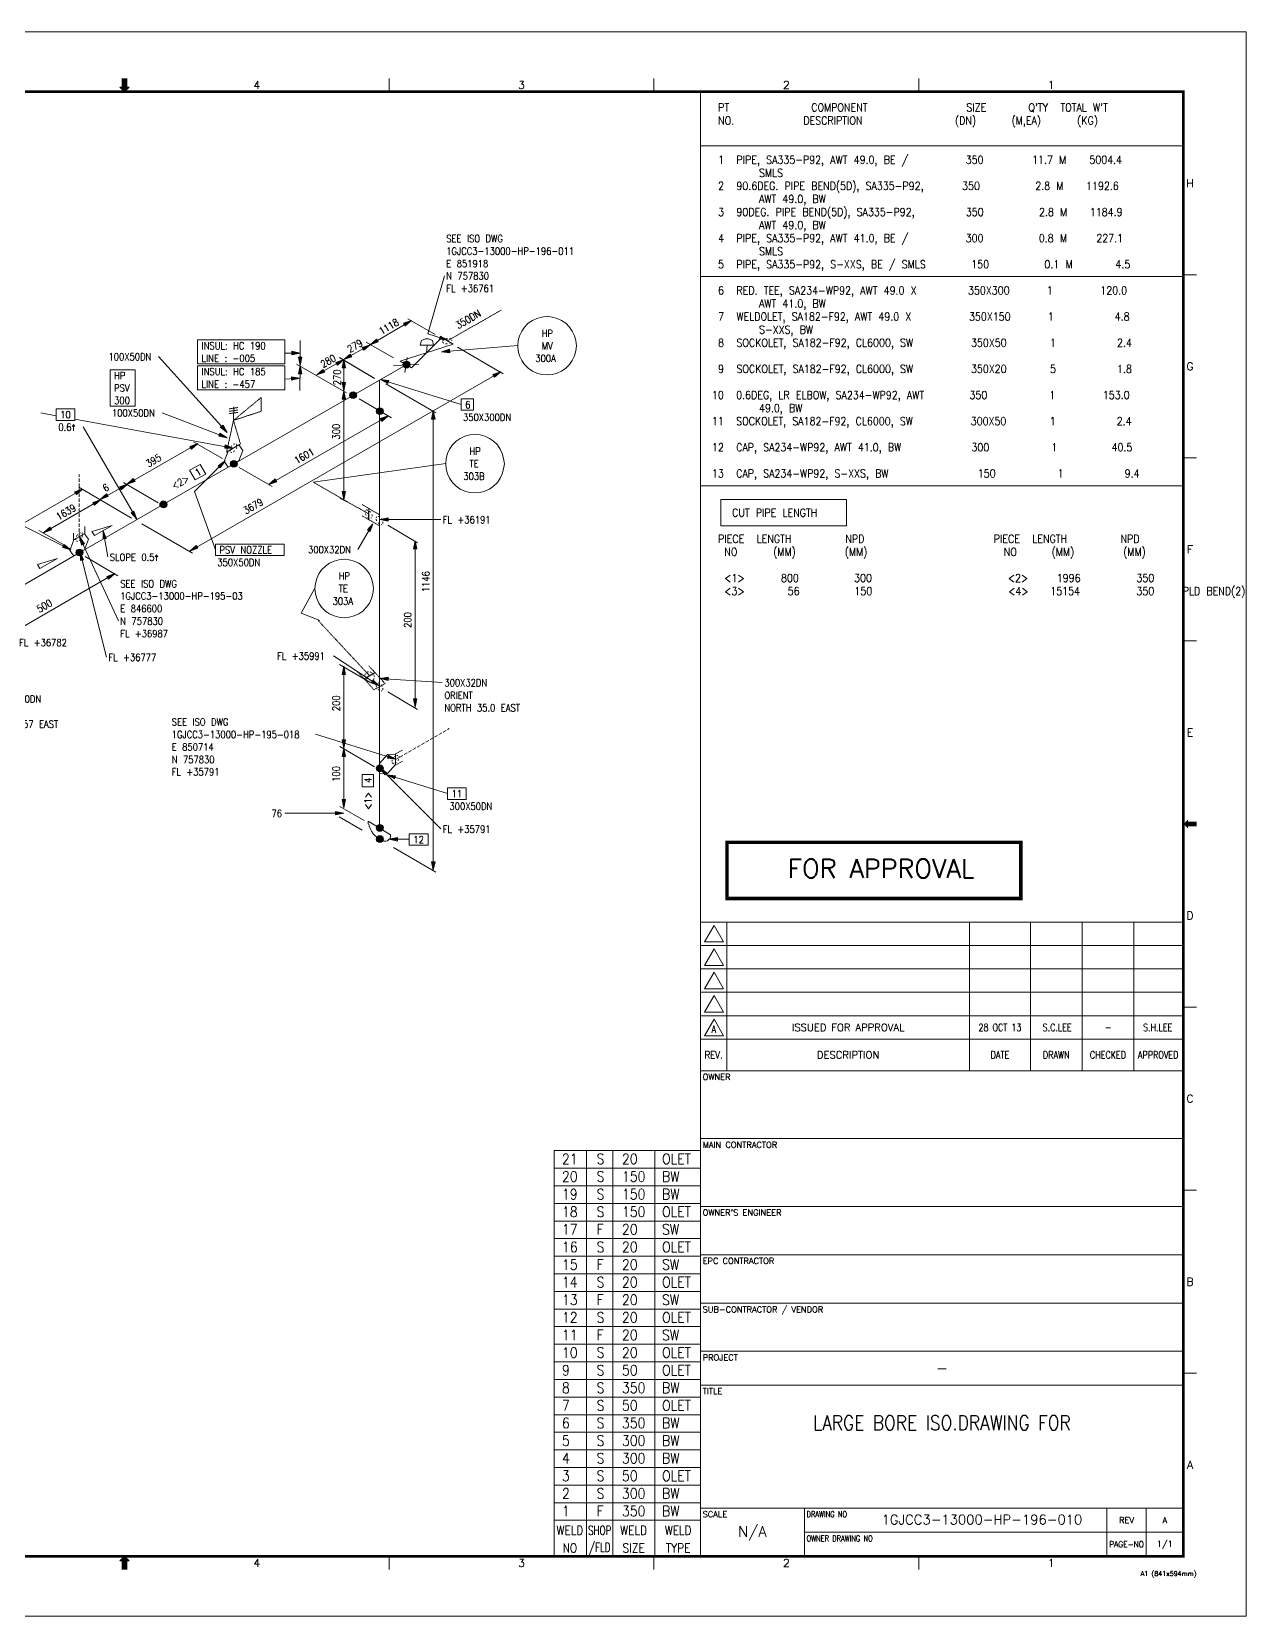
# Model space of a CAD drawing. Extents: x 0 to 841, y 0 to 594.
# Drawn here: x 386 to 841, y 0 to 594 of the extents above; entities that cross this region are included whole.
import ezdxf
from ezdxf.enums import TextEntityAlignment as Align

# ---------------------------------------------------------------- set-up
doc = ezdxf.new("R2010")
doc.units = 0
doc.header["$MEASUREMENT"] = 0
doc.linetypes.add('HIDDEN', pattern=[0.375, 0.25, -0.125])
for name, color, linetype, lineweight in [('3', 7, 'Continuous', 9), ('EMB', 7, 'Continuous', 9), ('SYM', 7, 'Continuous', 9), ('T-TEXT1', 7, 'Continuous', 9), ('TB-TEXT', 7, 'Continuous', 9), ('TEXT', 7, 'Continuous', 9)]:
    doc.layers.add(name, color=color, linetype=linetype, lineweight=lineweight)
doc.styles.add('ROMANS', font='ROMANS')
doc.styles.add('TXT', font='txt.shx')

msp = doc.modelspace()

# ---------------------------------------------------------------- linework, layer by layer
at = {"layer": 'AD1', "color": 4, "linetype": 'Continuous', "lineweight": 0}
for points in [[(515.56, 477.69), (512.58, 476.65), (514.91, 478.74), (515.56, 477.69)], [(505.69, 472.1), (502.69, 471.06), (505.04, 473.14), (505.69, 472.1)], [(495.54, 466.39), (492.55, 465.34), (494.89, 467.42), (495.54, 466.39)], [(503.34, 462.49), (502.69, 459.36), (502.04, 462.49), (503.34, 462.49)], [(424.44, 425.44), (421.44, 424.39), (423.79, 426.48), (424.44, 425.44)], [(477.6, 425.3), (474.61, 424.26), (476.95, 426.34), (477.6, 425.3)], [(414.43, 419.71), (411.44, 418.67), (413.77, 420.75), (414.43, 419.71)], [(503.34, 421.66), (502.69, 418.54), (502.04, 421.66), (503.34, 421.66)], [(393.1, 407.24), (390.11, 406.19), (392.45, 408.27), (393.1, 407.24)], [(447.96, 400.34), (444.98, 399.3), (447.31, 401.39), (447.96, 400.34)], [(530.12, 343.93), (529.48, 340.8), (528.83, 343.93), (530.12, 343.93)], [(503.34, 328.59), (502.69, 325.46), (502.04, 328.59), (503.34, 328.59)], [(503.34, 306.23), (502.69, 303.1), (502.04, 306.23), (503.34, 306.23)], [(536.89, 282.82), (536.24, 279.7), (535.59, 282.82), (536.89, 282.82)]]:
    msp.add_lwpolyline(points, dxfattribs=at)
at = {"layer": 'AD2', "color": 4, "linetype": 'Continuous', "lineweight": 0}
for points in [[(525.05, 484.71), (528.04, 485.75), (525.7, 483.68), (525.05, 484.71)], [(509.59, 475.61), (512.58, 476.65), (510.24, 474.57), (509.59, 475.61)], [(499.7, 470.02), (502.69, 471.06), (500.35, 468.99), (499.7, 470.02)], [(502.04, 467.94), (502.69, 471.06), (503.34, 467.94), (502.04, 467.94)], [(558.59, 465.47), (561.59, 466.51), (559.24, 464.44), (558.59, 465.47)], [(502.04, 456.24), (502.69, 459.36), (503.34, 456.24), (502.04, 456.24)], [(535.59, 448.7), (536.24, 451.82), (536.89, 448.7), (535.59, 448.7)], [(516.34, 448.96), (519.34, 450), (516.99, 447.93), (516.34, 448.96)], [(444.98, 438.56), (447.96, 439.6), (445.62, 437.52), (444.98, 438.56)], [(401.81, 421.54), (404.8, 422.57), (402.46, 420.49), (401.81, 421.54)], [(418.59, 423.35), (421.57, 424.39), (419.24, 422.31), (418.59, 423.35)], [(408.57, 417.5), (411.56, 418.54), (409.22, 416.46), (408.57, 417.5)], [(528.83, 400.09), (529.48, 403.2), (530.12, 400.09), (528.83, 400.09)], [(413.9, 389.81), (416.89, 390.85), (414.55, 388.77), (413.9, 389.81)], [(502.04, 353.02), (502.69, 356.14), (503.34, 353.02), (502.04, 353.02)], [(502.04, 322.34), (502.69, 325.46), (503.34, 322.34), (502.04, 322.34)]]:
    msp.add_lwpolyline(points, dxfattribs=at)
at = {"layer": 'BLINE', "color": 7, "linetype": 'Continuous', "lineweight": 0}
msp.add_line((636.39, 174.57), (581.51, 174.57), dxfattribs=at)
at = {"layer": 'CONT', "color": 2, "linetype": 'HIDDEN', "lineweight": 0, "ltscale": 5}
for p, q in [((403.5, 404.64), (403.5, 428.04)), ((522.06, 321.18), (542.21, 332.74))]:
    msp.add_line(p, q, dxfattribs=at)
at = {"layer": 'CV', "color": 2, "linetype": 'Continuous', "lineweight": 0}
msp.add_lwpolyline([(533.76, 473.54), (533.89, 476.52), (531.29, 476.52), (531.81, 478.21), (533.38, 478.86), (534.41, 478.86), (535.98, 478.21), (536.36, 476.52), (533.89, 476.52)], dxfattribs=at)
at = {"layer": 'DIM', "color": 2, "linetype": 'Continuous', "lineweight": 0}
for p, q in [((526.74, 486.4), (536.89, 480.55)), ((486.31, 468.85), (486.31, 478.21)), ((511.14, 477.56), (521.29, 471.71)), ((562.49, 465.74), (545.34, 475.74)), ((486.31, 473.54), (480.59, 473.54)), ((485.01, 469.38), (503.74, 458.59)), ((501.14, 471.84), (514.14, 464.18)), ((501.26, 471.71), (514.26, 464.04)), ((486.19, 459.49), (486.31, 468.85)), ((537.14, 451.18), (518.42, 461.96)), ((520.64, 449.23), (508.41, 456.37)), ((425.09, 411.26), (405.06, 445.84)), ((446.54, 440.12), (457.19, 434.01)), ((475.91, 423.49), (463.44, 430.64)), ((403.38, 423.23), (423.14, 411.65)), ((420.14, 425.04), (433.14, 417.38)), ((516.21, 411.14), (539.09, 411.14)), ((388.43, 406.97), (399.09, 400.86)), ((446.01, 398.52), (427.04, 409.57)), ((513.61, 409.57), (508.02, 399.95)), ((530.39, 402.43), (519.2, 409.05)), ((417.94, 390.07), (405.71, 397.23)), ((486.7, 376.04), (491.9, 385.39)), ((501.14, 356.79), (512.84, 349.9)), ((530.39, 339.89), (519.2, 346.53)), ((501.26, 326.11), (514.26, 318.44)), ((501.26, 303.62), (510.36, 298.29)), ((502.69, 301.02), (480.59, 301.02)), ((501, 299.73), (509.59, 294.65)), ((519.73, 291.27), (527.26, 291.27)), ((537.14, 278.93), (521.29, 288.15))]:
    msp.add_line(p, q, dxfattribs=at)
at = {"layer": 'DIM', "color": 2, "linetype": 'HIDDEN', "lineweight": 0}
for p, q in [((540.79, 477.04), (541.56, 477.04)), ((543.25, 478.09), (543.25, 478.48)), ((471.75, 456.89), (471.75, 451.69)), ((460.05, 437.39), (460.05, 436.74)), ((512.05, 413.21), (491.25, 425.18)), ((509.59, 416.73), (512.05, 415.29)), ((510.75, 413.34), (511.14, 412.69)), ((511.93, 411.14), (516.09, 408.79)), ((516.09, 412.95), (512.05, 415.29)), ((512.05, 415.29), (512.05, 411.14)), ((516.09, 410.87), (516.09, 412.95)), ((516.09, 408.79), (516.09, 410.87)), ((517.12, 411), (516.74, 411.65)), ((517.39, 409.7), (517.39, 410.35)), ((402.2, 404.11), (402.2, 403.46)), ((514.39, 353.8), (510.36, 351.46)), ((514.52, 353.68), (510.36, 351.34)), ((514.26, 352.24), (513.87, 352.89)), ((514, 347.3), (516.09, 348.48)), ((516.09, 348.48), (518.16, 349.64)), ((517.12, 348.6), (516.74, 349.25)), ((517.39, 347.3), (517.39, 347.95)), ((523.36, 321.3), (522.98, 320.65))]:
    msp.add_line(p, q, dxfattribs=at)
at = {"layer": 'DL', "color": 4, "linetype": 'Continuous', "lineweight": 0}
for p, q in [((512.58, 476.65), (528.04, 485.75)), ((502.69, 471.06), (512.58, 476.65)), ((492.55, 465.34), (502.69, 471.06)), ((502.69, 459.36), (502.69, 471.06)), ((444.98, 399.3), (561.59, 466.51)), ((502.69, 418.54), (502.69, 459.36)), ((536.24, 279.7), (536.24, 451.82)), ((474.61, 424.26), (519.34, 450)), ((421.44, 424.39), (447.96, 439.6)), ((69.66, 229.39), (404.8, 422.57)), ((411.44, 418.67), (421.57, 424.39)), ((390.11, 406.19), (411.56, 418.54)), ((529.48, 340.8), (529.48, 403.2)), ((370.49, 364.08), (416.89, 390.85)), ((502.69, 325.46), (502.69, 356.14)), ((502.69, 303.1), (502.69, 325.46))]:
    msp.add_line(p, q, dxfattribs=at)
at = {"layer": 'EMB', "color": 2, "linetype": 'Continuous', "lineweight": 0}
for p, q in [((636.39, 551.19), (817.89, 551.19)), ((636.39, 502.19), (817.89, 502.19)), ((636.39, 423.79), (817.89, 423.79)), ((644.09, 418.59), (691.09, 418.59))]:
    msp.add_line(p, q, dxfattribs=at)
at = {"layer": 'G1', "color": 2, "linetype": 'Continuous', "lineweight": 0}
for p, q in [((534.15, 480.69), (540.39, 502.52)), ((541.69, 478.34), (534.15, 480.69)), ((539.35, 474.05), (567.95, 476.39)), ((459.01, 443.76), (433.27, 472.24)), ((486.19, 464.18), (480.59, 463.79)), ((516.48, 463.65), (546.64, 454.29)), ((389.2, 451.18), (394.93, 450)), ((401.94, 448.7), (461.23, 437.91)), ((459.01, 441.81), (434.57, 451.18)), ((458.24, 433.1), (446.79, 421.66)), ((491.25, 425.18), (540.91, 432.19)), ((446.79, 421.66), (454.59, 399.82)), ((501.26, 419.19), (503.86, 417.76)), ((400.39, 399.82), (377.5, 411.26)), ((403.64, 404.64), (418.19, 373.18)), ((412.48, 406.97), (414.29, 397.09)), ((403.89, 398.91), (413.77, 359.52)), ((493.73, 373.3), (486.7, 376.04)), ((515.95, 348.74), (498.79, 360.04)), ((516.21, 351.59), (539.61, 350.04)), ((522.19, 321.3), (492.04, 330.66)), ((516.21, 318.05), (539.09, 295.18)), ((518.94, 315.45), (541.56, 308.44))]:
    msp.add_line(p, q, dxfattribs=at)
at = {"layer": 'G1', "color": 2, "linetype": 'HIDDEN', "lineweight": 0}
for p, q in [((540.26, 478.48), (539.74, 478.09)), ((539.74, 477.69), (540.14, 477.3)), ((541.56, 478.99), (540.79, 478.86)), ((542.99, 478.86), (542.34, 478.99)), ((542.34, 477.3), (542.99, 477.56)), ((461.35, 448.31), (471.75, 456.89)), ((471.75, 451.69), (461.35, 448.31)), ((461.35, 448.31), (458.75, 436.35)), ((463.95, 439.48), (461.35, 448.31)), ((458.75, 436.35), (461.35, 437.91)), ((460.7, 438.82), (460.31, 438.04)), ((460.31, 436.35), (460.7, 436.23)), ((461.88, 439.48), (461.35, 439.34)), ((461.35, 437.91), (463.95, 439.48)), ((461.35, 436.49), (461.88, 437)), ((462.65, 438.95), (462.39, 439.48)), ((462.39, 437.65), (462.65, 438.3)), ((512.05, 411.14), (509.45, 412.56)), ((510.75, 414.51), (510.62, 413.99)), ((511.66, 414.64), (511.14, 414.77)), ((511.66, 412.04), (512.31, 411.79)), ((512.05, 415.29), (511.93, 411.14)), ((512.84, 413.86), (512.31, 414.39)), ((512.84, 411.65), (513.22, 411.91)), ((513.35, 412.44), (513.22, 413.09)), ((515.04, 412.18), (514.79, 411.79)), ((514.79, 411.26), (515.04, 410.61)), ((516.09, 412.18), (515.56, 412.3)), ((515.56, 409.96), (516.09, 409.44)), ((402.85, 405.54), (402.46, 404.76)), ((404.02, 406.19), (403.5, 406.06)), ((404.8, 405.68), (404.54, 406.19)), ((404.54, 404.38), (404.8, 405.02)), ((516.74, 409.19), (517.12, 409.31)), ((402.46, 403.07), (402.85, 402.94)), ((403.5, 403.2), (404.02, 403.73)), ((512.44, 352.5), (493.07, 373.3)), ((510.36, 351.34), (508.02, 353.94)), ((510.36, 351.46), (514, 347.3)), ((510.75, 353.41), (510.62, 352.64)), ((510.89, 351.99), (511.4, 351.34)), ((511.93, 354.06), (511.14, 353.94)), ((512.05, 356.27), (514.52, 353.68)), ((512.31, 350.94), (512.96, 350.81)), ((513.35, 353.54), (512.58, 354.06)), ((513.74, 351.08), (514.14, 351.59)), ((518.16, 349.64), (514.39, 353.8)), ((515.04, 349.77), (514.79, 349.39)), ((514.79, 348.86), (515.04, 348.21)), ((516.09, 349.77), (515.56, 349.9)), ((515.56, 347.56), (516.09, 347.04)), ((516.74, 346.79), (517.12, 346.91)), ((520.76, 320.39), (520.89, 321.04)), ((521.29, 321.83), (521.8, 322.34)), ((522.45, 322.6), (522.98, 322.74)), ((523.36, 322.48), (523.49, 321.95)), ((521.29, 319.61), (520.89, 319.88)), ((522.45, 320), (521.8, 319.74))]:
    msp.add_line(p, q, dxfattribs=at)
at = {"layer": 'PIPE', "color": 1, "linetype": 'Continuous', "lineweight": 0}
for p, q in [((516.09, 463.39), (506.07, 457.68)), ((526.09, 469.11), (516.09, 463.39)), ((516.09, 463.39), (516.09, 451.69)), ((506.07, 457.68), (461.35, 431.94)), ((516.09, 451.69), (516.09, 410.87)), ((461.35, 431.94), (434.96, 416.73)), ((434.96, 416.73), (424.95, 411)), ((424.95, 411), (403.5, 398.65)), ((516.09, 410.87), (516.09, 348.48)), ((403.5, 398.65), (357.23, 371.88)), ((516.09, 348.48), (516.09, 317.79)), ((516.09, 317.79), (516.09, 295.44))]:
    msp.add_line(p, q, dxfattribs=at)
at = {"layer": 'PL16', "color": 7, "linetype": 'Continuous', "lineweight": 0}
msp.add_lwpolyline([(512.05, 296.99), (512.19, 296.21), (512.58, 295.3), (513.09, 294.26), (513.74, 293.35), (514.52, 292.57), (515.3, 291.93), (516.09, 291.27), (516.86, 290.89), (517.77, 290.62), (518.42, 290.62), (519.08, 290.75), (519.59, 291.14), (520.11, 291.54), (520.24, 292.31), (520.24, 292.96)], dxfattribs=at)
at = {"layer": 'PL3', "color": 2, "linetype": 'Continuous', "lineweight": 0}
for points in [[(525.19, 484.59), (528.04, 485.75), (525.58, 483.8)], [(525.19, 484.45), (528.04, 485.75), (525.58, 483.94)], [(525.31, 484.32), (528.04, 485.75), (525.44, 484.06)], [(509.71, 475.49), (512.58, 476.65), (510.1, 474.7)], [(509.71, 475.35), (512.58, 476.65), (510.1, 474.84)], [(509.84, 475.23), (512.58, 476.65), (509.98, 474.96)], [(515.44, 477.82), (512.58, 476.65), (515.04, 478.6)], [(515.44, 477.95), (512.58, 476.65), (515.04, 478.48)], [(515.3, 478.09), (512.58, 476.65), (515.17, 478.34)], [(538.96, 479.77), (541.69, 478.34), (538.58, 478.86)], [(538.84, 479.64), (541.69, 478.34), (538.7, 478.99)], [(538.84, 479.51), (541.69, 478.34), (538.7, 479.12)], [(483.19, 474.05), (486.31, 473.54), (483.19, 473.01)], [(483.19, 473.93), (486.31, 473.54), (483.19, 473.27)], [(483.19, 473.66), (486.31, 473.54), (483.19, 473.4)], [(486.84, 471.98), (486.31, 468.85), (485.79, 471.98)], [(486.7, 471.98), (486.31, 468.85), (486.05, 471.98)], [(486.44, 471.98), (486.31, 468.85), (486.19, 471.98)], [(499.84, 469.89), (502.69, 471.06), (500.23, 469.11)], [(499.84, 469.76), (502.69, 471.06), (500.23, 469.24)], [(499.96, 469.64), (502.69, 471.06), (500.09, 469.38)], [(502.17, 467.94), (502.69, 471.06), (503.21, 467.94)], [(502.44, 467.94), (502.69, 471.06), (503.09, 467.94)], [(502.56, 467.94), (502.69, 471.06), (502.82, 467.94)], [(505.55, 472.24), (502.69, 471.06), (505.16, 473.01)], [(505.55, 472.36), (502.69, 471.06), (505.16, 472.89)], [(505.43, 472.49), (502.69, 471.06), (505.29, 472.75)], [(542.48, 473.79), (539.35, 474.05), (542.34, 474.84)], [(542.48, 474.05), (539.35, 474.05), (542.34, 474.7)], [(542.48, 474.19), (539.35, 474.05), (542.34, 474.44)], [(483.06, 464.44), (486.19, 464.18), (483.06, 463.52)], [(483.06, 464.3), (486.19, 464.18), (483.06, 463.65)], [(483.06, 464.18), (486.19, 464.18), (483.06, 463.79)], [(485.79, 465.74), (486.31, 468.85), (486.84, 465.74)], [(486.05, 465.74), (486.31, 468.85), (486.7, 465.74)], [(486.19, 465.74), (486.31, 468.85), (486.44, 465.74)], [(495.41, 466.51), (492.55, 465.34), (495.02, 467.29)], [(495.41, 466.64), (492.55, 465.34), (495.02, 467.16)], [(495.29, 466.77), (492.55, 465.34), (495.15, 467.04)], [(519.2, 462.23), (516.48, 463.65), (519.59, 463.14)], [(519.34, 462.35), (516.48, 463.65), (519.46, 463)], [(519.34, 462.49), (516.48, 463.65), (519.46, 462.88)], [(558.73, 465.34), (561.59, 466.51), (559.11, 464.56)], [(558.73, 465.21), (561.59, 466.51), (559.11, 464.69)], [(558.85, 465.09), (561.59, 466.51), (558.99, 464.82)], [(503.21, 462.49), (502.69, 459.36), (502.17, 462.49)], [(502.17, 456.24), (502.69, 459.36), (503.21, 456.24)], [(503.09, 462.49), (502.69, 459.36), (502.44, 462.49)], [(502.44, 456.24), (502.69, 459.36), (503.09, 456.24)], [(502.82, 462.49), (502.69, 459.36), (502.56, 462.49)], [(502.56, 456.24), (502.69, 459.36), (502.82, 456.24)], [(535.71, 448.7), (536.24, 451.82), (536.75, 448.7)], [(535.98, 448.7), (536.24, 451.82), (536.62, 448.7)], [(536.1, 448.7), (536.24, 451.82), (536.36, 448.7)], [(457.32, 446.36), (459.01, 443.76), (456.54, 445.84)], [(457.19, 446.36), (459.01, 443.76), (456.67, 445.98)], [(457.06, 446.24), (459.01, 443.76), (456.8, 445.98)], [(516.48, 448.84), (519.34, 450), (516.86, 448.05)], [(516.48, 448.7), (519.34, 450), (516.86, 448.19)], [(516.6, 448.57), (519.34, 450), (516.74, 448.31)], [(445.1, 438.44), (447.96, 439.6), (445.49, 437.65)], [(445.1, 438.3), (447.96, 439.6), (445.49, 437.79)], [(445.24, 438.18), (447.96, 439.6), (445.36, 437.91)], [(456.29, 443.37), (459.01, 441.81), (455.89, 442.46)], [(456.15, 443.24), (459.01, 441.81), (456.02, 442.59)], [(456.15, 443.11), (459.01, 441.81), (456.02, 442.72)], [(458.24, 438.95), (461.23, 437.91), (458.1, 438.04)], [(458.24, 438.82), (461.23, 437.91), (458.1, 438.18)], [(458.24, 438.69), (461.23, 437.91), (458.1, 438.3)], [(455.76, 431.15), (458.24, 433.1), (456.29, 430.64)], [(455.89, 431.15), (458.24, 433.1), (456.29, 430.76)], [(455.89, 431.02), (458.24, 433.1), (456.15, 430.76)], [(401.94, 421.4), (404.8, 422.57), (402.34, 420.62)], [(401.94, 421.27), (404.8, 422.57), (402.34, 420.75)], [(402.07, 421.14), (404.8, 422.57), (402.2, 420.89)], [(418.71, 423.23), (421.57, 424.39), (419.1, 422.44)], [(418.71, 423.09), (421.57, 424.39), (419.1, 422.57)], [(418.84, 422.96), (421.57, 424.39), (418.98, 422.7)], [(424.3, 425.56), (421.44, 424.39), (423.91, 426.34)], [(424.3, 425.69), (421.44, 424.39), (423.91, 426.21)], [(424.18, 425.82), (421.44, 424.39), (424.04, 426.09)], [(477.48, 425.44), (474.61, 424.26), (477.09, 426.21)], [(477.48, 425.56), (474.61, 424.26), (477.09, 426.09)], [(477.34, 425.69), (474.61, 424.26), (477.21, 425.95)], [(408.7, 417.38), (411.56, 418.54), (409.09, 416.59)], [(408.7, 417.24), (411.56, 418.54), (409.09, 416.73)], [(408.84, 417.11), (411.56, 418.54), (408.96, 416.85)], [(414.29, 419.84), (411.44, 418.67), (413.9, 420.62)], [(414.29, 419.97), (411.44, 418.67), (413.9, 420.49)], [(414.16, 420.1), (411.44, 418.67), (414.04, 420.36)], [(503.21, 421.66), (502.69, 418.54), (502.17, 421.66)], [(503.09, 421.66), (502.69, 418.54), (502.44, 421.66)], [(502.82, 421.66), (502.69, 418.54), (502.56, 421.66)], [(423.91, 414.12), (425.09, 411.26), (423.14, 413.74)], [(423.79, 414.12), (425.09, 411.26), (423.26, 413.74)], [(423.65, 413.99), (425.09, 411.26), (423.39, 413.86)], [(519.34, 410.61), (516.21, 411.14), (519.34, 411.65)], [(519.34, 410.87), (516.21, 411.14), (519.34, 411.52)], [(519.34, 411), (516.21, 411.14), (519.34, 411.26)], [(392.98, 407.36), (390.11, 406.19), (392.59, 408.14)], [(392.98, 407.49), (390.11, 406.19), (392.59, 408.01)], [(392.84, 407.62), (390.11, 406.19), (392.71, 407.89)], [(404.54, 401.64), (403.64, 404.64), (405.32, 402.04)], [(404.68, 401.64), (403.64, 404.64), (405.19, 401.9)], [(404.8, 401.77), (403.64, 404.64), (405.06, 401.9)], [(412.6, 403.85), (412.48, 406.97), (413.51, 403.99)], [(412.74, 403.85), (412.48, 406.97), (413.39, 403.99)], [(412.86, 403.85), (412.48, 406.97), (413.25, 403.99)], [(511.66, 407.1), (513.61, 409.57), (512.44, 406.71)], [(511.79, 407.1), (513.61, 409.57), (512.31, 406.71)], [(511.93, 406.97), (513.61, 409.57), (512.19, 406.84)], [(397.79, 401.64), (400.39, 399.82), (397.39, 400.74)], [(397.79, 401.51), (400.39, 399.82), (397.39, 400.86)], [(397.65, 401.39), (400.39, 399.82), (397.52, 400.99)], [(404.15, 395.79), (403.89, 398.91), (405.06, 396.05)], [(404.29, 395.93), (403.89, 398.91), (404.94, 396.05)], [(404.41, 395.93), (403.89, 398.91), (404.8, 395.93)], [(447.84, 400.48), (444.98, 399.3), (447.44, 401.25)], [(447.84, 400.6), (444.98, 399.3), (447.44, 401.12)], [(447.7, 400.74), (444.98, 399.3), (447.57, 400.99)], [(528.95, 400.09), (529.48, 403.2), (529.99, 400.09)], [(529.21, 400.09), (529.48, 403.2), (529.86, 400.09)], [(529.34, 400.09), (529.48, 403.2), (529.6, 400.09)], [(414.04, 389.69), (416.89, 390.85), (414.43, 388.9)], [(414.04, 389.55), (416.89, 390.85), (414.43, 389.04)], [(414.16, 389.43), (416.89, 390.85), (414.29, 389.16)], [(502.17, 353.02), (502.69, 356.14), (503.21, 353.02)], [(502.44, 353.02), (502.69, 356.14), (503.09, 353.02)], [(502.56, 353.02), (502.69, 356.14), (502.82, 353.02)], [(513.61, 350.81), (515.95, 348.74), (513.09, 350.04)], [(513.61, 350.69), (515.95, 348.74), (513.22, 350.16)], [(513.49, 350.55), (515.95, 348.74), (513.22, 350.29)], [(519.34, 350.94), (516.21, 351.59), (519.34, 351.85)], [(519.34, 351.08), (516.21, 351.59), (519.34, 351.73)], [(519.34, 351.2), (516.21, 351.59), (519.34, 351.59)], [(529.99, 343.93), (529.48, 340.8), (528.95, 343.93)], [(529.86, 343.93), (529.48, 340.8), (529.21, 343.93)], [(529.6, 343.93), (529.48, 340.8), (529.34, 343.93)], [(503.21, 328.59), (502.69, 325.46), (502.17, 328.59)], [(503.09, 328.59), (502.69, 325.46), (502.44, 328.59)], [(502.82, 328.59), (502.69, 325.46), (502.56, 328.59)], [(502.17, 322.34), (502.69, 325.46), (503.21, 322.34)], [(502.44, 322.34), (502.69, 325.46), (503.09, 322.34)], [(502.56, 322.34), (502.69, 325.46), (502.82, 322.34)], [(519.46, 322.74), (522.19, 321.3), (519.08, 321.83)], [(519.34, 322.6), (522.19, 321.3), (519.2, 321.95)], [(519.34, 322.48), (522.19, 321.3), (519.2, 322.09)], [(518.16, 315.59), (516.21, 318.05), (518.69, 316.1)], [(518.29, 315.71), (516.21, 318.05), (518.69, 316.1)], [(518.29, 315.71), (516.21, 318.05), (518.55, 315.98)], [(521.68, 314.02), (518.94, 315.45), (522.06, 314.94)], [(521.8, 314.15), (518.94, 315.45), (521.94, 314.8)], [(521.8, 314.29), (518.94, 315.45), (521.94, 314.68)], [(503.21, 306.23), (502.69, 303.1), (502.17, 306.23)], [(503.09, 306.23), (502.69, 303.1), (502.44, 306.23)], [(502.82, 306.23), (502.69, 303.1), (502.56, 306.23)], [(499.57, 301.54), (502.69, 301.02), (499.57, 300.5)], [(499.57, 301.41), (502.69, 301.02), (499.57, 300.76)], [(499.57, 301.15), (502.69, 301.02), (499.57, 300.89)], [(522.84, 290.75), (519.73, 291.27), (522.84, 291.79)], [(522.84, 291.01), (519.73, 291.27), (522.84, 291.66)], [(522.84, 291.14), (519.73, 291.27), (522.84, 291.4)], [(536.75, 282.82), (536.24, 279.7), (535.71, 282.82)], [(536.62, 282.82), (536.24, 279.7), (535.98, 282.82)], [(536.36, 282.82), (536.24, 279.7), (536.1, 282.82)]]:
    msp.add_lwpolyline(points, dxfattribs=at)
at = {"layer": 'PL3', "color": 7, "linetype": 'Continuous', "lineweight": 0, "const_width": 0.892}
msp.add_lwpolyline([(719.26, 22.48), (817.42, 22.48), (817.42, 129.9)], dxfattribs=at)
at = {"layer": 'PL37', "color": 7, "linetype": 'Continuous', "lineweight": 0}
for points in [[(578.88, 487.31), (580.83, 487.05), (582.64, 486.54), (584.34, 485.75), (585.89, 484.71), (587.33, 483.29), (588.36, 481.73), (589.14, 480.04), (589.66, 478.21), (589.93, 476.26), (589.66, 474.31), (589.14, 472.49), (588.36, 470.8), (587.33, 469.24), (585.89, 467.81), (584.34, 466.77), (582.64, 465.99), (580.83, 465.47), (578.88, 465.34), (576.92, 465.47), (575.1, 465.99), (573.41, 466.77), (571.85, 467.81), (570.42, 469.24), (569.39, 470.8), (568.6, 472.49), (568.09, 474.31), (567.95, 476.26), (568.09, 478.21), (568.6, 480.04), (569.39, 481.73), (570.42, 483.29), (571.85, 484.71), (573.41, 485.75), (575.1, 486.54), (576.92, 487.05), (578.88, 487.31)], [(551.84, 443.11), (553.79, 442.85), (555.6, 442.34), (557.29, 441.55), (558.85, 440.51), (560.29, 439.09), (561.33, 437.52), (562.1, 435.84), (562.62, 434.01), (562.89, 432.06), (562.62, 430.11), (562.1, 428.29), (561.33, 426.6), (560.29, 425.04), (558.85, 423.61), (557.29, 422.57), (555.6, 421.79), (553.79, 421.27), (551.84, 421.14), (549.89, 421.27), (548.06, 421.79), (546.38, 422.57), (544.81, 423.61), (543.39, 425.04), (542.34, 426.6), (541.56, 428.29), (541.04, 430.11), (540.91, 432.06), (541.04, 434.01), (541.56, 435.84), (542.34, 437.52), (543.39, 439.09), (544.81, 440.51), (546.38, 441.55), (548.06, 442.34), (549.89, 442.85), (551.84, 443.11)], [(502.82, 396.31), (504.77, 396.05), (506.59, 395.54), (508.29, 394.75), (509.84, 393.71), (511.27, 392.29), (512.31, 390.73), (513.09, 389.04), (513.61, 387.21), (513.87, 385.26), (513.61, 383.31), (513.09, 381.49), (512.31, 379.8), (511.27, 378.24), (509.84, 376.81), (508.29, 375.78), (506.59, 374.99), (504.77, 374.48), (502.82, 374.34), (500.88, 374.48), (499.05, 374.99), (497.36, 375.78), (495.8, 376.81), (494.38, 378.24), (493.34, 379.8), (492.55, 381.49), (492.04, 383.31), (491.9, 385.26), (492.04, 387.21), (492.55, 389.04), (493.34, 390.73), (494.38, 392.29), (495.8, 393.71), (497.36, 394.75), (499.05, 395.54), (500.88, 396.05), (502.82, 396.31)]]:
    msp.add_lwpolyline(points, dxfattribs=at)
at = {"layer": 'PL4', "color": 7, "linetype": 'Continuous', "lineweight": 0}
for points in [[(538.96, 479.9), (541.69, 478.34), (538.58, 478.74), (538.96, 479.9)], [(483.19, 474.19), (486.31, 473.54), (483.19, 472.89), (483.19, 474.19)], [(486.96, 471.98), (486.31, 468.85), (485.66, 471.98), (486.96, 471.98)], [(542.48, 473.66), (539.35, 474.05), (542.34, 474.96), (542.48, 473.66)], [(483.06, 464.56), (486.19, 464.18), (483.06, 463.39), (483.06, 464.56)], [(485.66, 465.74), (486.31, 468.85), (486.96, 465.74), (485.66, 465.74)], [(519.2, 462.09), (516.48, 463.65), (519.59, 463.26), (519.2, 462.09)], [(457.45, 446.49), (459.01, 443.76), (456.41, 445.71), (457.45, 446.49)], [(456.29, 443.5), (459.01, 441.81), (455.89, 442.34), (456.29, 443.5)], [(458.24, 439.09), (461.23, 437.91), (458.1, 437.91), (458.24, 439.09)], [(455.64, 431.29), (458.24, 433.1), (456.41, 430.5), (455.64, 431.29)], [(644.09, 418.59), (644.09, 408.79), (691.09, 408.79), (691.09, 418.59)], [(424.04, 414.25), (425.09, 411.26), (423, 413.6), (424.04, 414.25)], [(519.34, 410.49), (516.21, 411.14), (519.34, 411.79), (519.34, 410.49)], [(405.59, 408.54), (405.59, 405.94), (401.43, 403.46), (401.43, 406.06)], [(404.41, 401.51), (403.64, 404.64), (405.45, 402.04), (404.41, 401.51)], [(415.85, 408.92), (409.22, 405.15), (408.31, 406.59), (415.85, 408.92)], [(412.48, 403.85), (412.48, 406.97), (413.64, 403.99), (412.48, 403.85)], [(511.54, 407.24), (513.61, 409.57), (512.58, 406.59), (511.54, 407.24)], [(397.91, 401.77), (400.39, 399.82), (397.26, 400.6), (397.91, 401.77)], [(404.02, 395.79), (403.89, 398.91), (405.19, 396.05), (404.02, 395.79)], [(395.44, 396.57), (388.81, 392.8), (387.9, 394.24), (395.44, 396.57)], [(513.74, 350.94), (515.95, 348.74), (512.96, 349.9), (513.74, 350.94)], [(519.34, 350.81), (516.21, 351.59), (519.34, 351.99), (519.34, 350.81)], [(519.46, 322.86), (522.19, 321.3), (519.08, 321.69), (519.46, 322.86)], [(524.66, 324.69), (522.06, 323.25), (522.06, 319.09), (524.66, 320.52)], [(518.04, 315.45), (516.21, 318.05), (518.81, 316.24), (518.04, 315.45)], [(521.68, 313.89), (518.94, 315.45), (522.06, 315.06), (521.68, 313.89)], [(499.57, 301.68), (502.69, 301.02), (499.57, 300.38), (499.57, 301.68)], [(522.84, 290.62), (519.73, 291.27), (522.84, 291.93), (522.84, 290.62)]]:
    msp.add_lwpolyline(points, dxfattribs=at)
at = {"layer": 'PL5', "color": 7, "linetype": 'Continuous', "lineweight": 0}
for points in [[(415.07, 453.64), (424.44, 453.64), (424.44, 467.29), (415.07, 467.29), (415.07, 453.64)], [(394.93, 448.31), (401.94, 448.31), (401.94, 452.6), (394.93, 452.6), (394.93, 448.31)], [(546.64, 452.09), (551.31, 452.09), (551.31, 456.37), (546.64, 456.37), (546.64, 452.09)], [(446.93, 425.95), (450.95, 428.16), (448.88, 431.8), (444.84, 429.59), (446.93, 425.95)], [(454.59, 397.61), (480.34, 397.61), (480.34, 401.9), (454.59, 401.9), (454.59, 397.61)], [(513.87, 310.9), (513.87, 315.59), (509.59, 315.59), (509.59, 310.9), (513.87, 310.9)], [(541.56, 306.23), (548.59, 306.23), (548.59, 310.51), (541.56, 310.51), (541.56, 306.23)], [(527.26, 289.06), (534.29, 289.06), (534.29, 293.35), (527.26, 293.35), (527.26, 289.06)]]:
    msp.add_lwpolyline(points, dxfattribs=at)
at = {"layer": 'PL6', "color": 7, "linetype": 'Continuous', "lineweight": 0}
msp.add_lwpolyline([(541.56, 478.09), (539.49, 479.39), (528.04, 467.94), (523.89, 470.54), (543.64, 476.91), (541.56, 478.09)], dxfattribs=at)
at = {"layer": 'PL8', "color": 7, "linetype": 'Continuous', "lineweight": 0}
for points in [[(461.35, 431.94), (463.3, 433.1), (464.86, 437), (463.3, 439.09), (459.4, 436.74), (457.84, 432.84), (459.4, 430.76), (461.35, 431.94)], [(403.5, 398.65), (405.45, 399.82), (407.01, 403.73), (405.45, 405.8), (401.55, 403.46), (399.99, 399.56), (401.55, 397.49), (403.5, 398.65)]]:
    msp.add_lwpolyline(points, dxfattribs=at)
at = {"layer": 'spoolno', "color": 7, "linetype": 'Continuous', "lineweight": 0}
for points in [[(0, 0), (841, 0), (841, 594), (0, 594), (0, 0)], [(447.84, 469.5), (480.59, 469.5), (480.59, 478.48), (447.84, 478.48), (447.84, 469.5)], [(447.84, 459.75), (480.59, 459.75), (480.59, 468.73), (447.84, 468.73), (447.84, 459.75)]]:
    msp.add_lwpolyline(points, dxfattribs=at)
for points, const_width in [([(23.57, 571.52), (817.42, 571.52), (817.42, 22.48), (23.57, 22.48), (23.57, 571.52)], 0.991), ([(756.51, 269.09), (646.34, 269.09), (646.34, 290.12), (756.51, 290.12), (756.51, 269.09)], 1.32)]:
    msp.add_lwpolyline(points, dxfattribs=dict(at, const_width=const_width))
at = {"layer": 'SYM', "color": 1, "linetype": 'HIDDEN', "lineweight": 0}
msp.add_line((561.71, 489.65), (541.56, 478.09), dxfattribs=at)
at = {"layer": 'T-TEXT1', "color": 7, "linetype": 'Continuous', "lineweight": 0}
for p, q in [((419.64, 576.49), (419.64, 573.25)), ((420.5, 571.52), (420.5, 576.49)), ((421.36, 576.49), (421.36, 573.25)), ((519.74, 571.52), (519.74, 576.49)), ((618.96, 571.52), (618.96, 576.49)), ((718.2, 571.52), (718.2, 576.49)), ((418.77, 573.25), (420.5, 571.52)), ((418.77, 573.25), (419.64, 573.25)), ((422.23, 573.25), (420.5, 571.52)), ((421.36, 573.25), (422.23, 573.25)), ((636.39, 260.23), (636.39, 571.52)), ((817.42, 502.9), (822.39, 502.9)), ((817.42, 434.26), (822.39, 434.26)), ((817.42, 365.64), (822.39, 365.64)), ((817.42, 297), (822.39, 297)), ((636.39, 260.23), (636.39, 22.48)), ((636.39, 260.23), (817.42, 260.23)), ((641.48, 259.01), (637.85, 252.78)), ((645.08, 252.78), (641.48, 259.01)), ((646.26, 260.23), (646.26, 204.5)), ((737.24, 260.23), (737.24, 204.5)), ((760.08, 260.23), (760.08, 204.5)), ((779.44, 260.23), (779.44, 204.5)), ((798.83, 260.23), (798.83, 204.5)), ((636.39, 251.46), (817.42, 251.46)), ((637.85, 252.78), (645.08, 252.78)), ((641.48, 250.24), (637.85, 243.99)), ((645.08, 243.99), (641.48, 250.24)), ((637.85, 243.99), (645.08, 243.99)), ((636.39, 242.68), (817.42, 242.68)), ((641.48, 241.46), (637.85, 235.2)), ((645.08, 235.2), (641.48, 241.46)), ((636.39, 233.91), (817.42, 233.91)), ((637.85, 235.2), (645.08, 235.2)), ((641.48, 232.69), (637.85, 226.44)), ((645.08, 226.44), (641.48, 232.69)), ((637.85, 226.44), (645.08, 226.44)), ((817.42, 228.36), (822.39, 228.36)), ((636.39, 225.12), (817.42, 225.12)), ((641.48, 223.9), (637.85, 217.65)), ((645.08, 217.65), (641.48, 223.9)), ((636.39, 216.34), (817.42, 216.34)), ((637.85, 217.65), (645.08, 217.65)), ((636.39, 204.5), (817.42, 204.5)), ((636.39, 179.07), (817.42, 179.07)), ((817.42, 159.74), (822.39, 159.74)), ((636.39, 153.66), (817.42, 153.66)), ((636.39, 135.55), (817.42, 135.55)), ((636.39, 117.34), (817.42, 117.34)), ((636.39, 99.35), (817.42, 99.35)), ((817.42, 91.1), (822.39, 91.1)), ((636.39, 86.66), (817.42, 86.66)), ((636.39, 40.58), (817.42, 40.58)), ((675.34, 40.58), (675.34, 22.48)), ((788.76, 40.58), (788.76, 22.48)), ((803.46, 40.58), (803.46, 22.48)), ((675.34, 31.52), (817.42, 31.52)), ((418.77, 20.75), (420.5, 22.48)), ((418.77, 20.75), (419.64, 20.75)), ((419.64, 17.51), (419.64, 20.75)), ((420.5, 17.51), (420.5, 22.48)), ((420.5, 22.48), (420.5, 17.51)), ((422.23, 20.75), (420.5, 22.48)), ((421.36, 20.75), (422.23, 20.75)), ((421.36, 17.51), (421.36, 20.75)), ((519.74, 17.51), (519.74, 22.48)), ((618.96, 17.51), (618.96, 22.48)), ((670.17, 22.48), (817.42, 22.48)), ((701.92, 22.48), (817.42, 22.48)), ((718.2, 17.51), (718.2, 22.48))]:
    msp.add_line(p, q, dxfattribs=at)
at = {"layer": 'T-TEXT1', "color": 2, "linetype": 'Continuous', "lineweight": 0}
for p, q in [((526.49, 471.84), (525.58, 466.25)), ((530.77, 469.24), (521.29, 468.85)), ((511.79, 298.04), (511.79, 297.12)), ((511.79, 298.04), (520.24, 292.96))]:
    msp.add_line(p, q, dxfattribs=at)
at = {"layer": 'T-TEXT1', "color": 2, "linetype": 'HIDDEN', "lineweight": 0}
for p, q in [((459.79, 452.6), (463.04, 453.12)), ((459.79, 451.69), (463.04, 452.21)), ((461.35, 448.31), (461.49, 453.51)), ((459.79, 450.79), (463.04, 451.3))]:
    msp.add_line(p, q, dxfattribs=at)
at = {"layer": 'T-TEXT1', "color": 7, "linetype": 'Continuous', "lineweight": 0}
for points in [[(419.64, 576.49), (419.64, 573.25), (421.36, 576.49), (421.36, 573.25)], [(418.77, 573.25), (420.5, 571.52), (422.23, 573.25)], [(819.15, 298.73), (817.42, 297), (819.15, 295.27)], [(822.39, 297.86), (819.15, 297.86), (822.39, 296.14), (819.15, 296.14)], [(418.77, 20.75), (420.5, 22.48), (422.23, 20.75)], [(419.64, 17.51), (419.64, 20.75), (421.36, 17.51), (421.36, 20.75)]]:
    msp.add_solid(points, dxfattribs=at)
at = {"layer": 'TB-TEXT', "color": 7, "linetype": 'Continuous', "lineweight": 0}
for p, q in [((581.51, 22.48), (581.51, 174.57)), ((593.71, 22.48), (593.71, 174.57)), ((603.6, 22.48), (603.6, 174.57)), ((619.29, 22.48), (619.29, 174.57)), ((636.39, 167.97), (581.51, 167.97)), ((636.39, 161.38), (581.51, 161.38)), ((636.39, 154.78), (581.51, 154.78)), ((636.39, 148.18), (581.51, 148.18)), ((636.39, 141.57), (581.51, 141.57)), ((636.39, 134.97), (581.51, 134.97)), ((636.39, 128.38), (581.51, 128.38)), ((636.39, 121.78), (581.51, 121.78)), ((636.39, 115.17), (581.51, 115.17)), ((636.39, 108.58), (581.51, 108.58)), ((636.39, 101.97), (581.51, 101.97)), ((636.39, 95.37), (581.51, 95.37)), ((636.39, 88.78), (581.51, 88.78)), ((636.39, 82.18), (581.51, 82.18)), ((636.39, 75.58), (581.51, 75.58)), ((636.39, 68.97), (581.51, 68.97)), ((636.39, 62.38), (581.51, 62.38)), ((636.39, 55.77), (581.51, 55.77)), ((636.39, 49.17), (581.51, 49.17)), ((636.39, 42.58), (581.51, 42.58)), ((636.39, 35.98), (581.51, 35.98))]:
    msp.add_line(p, q, dxfattribs=at)
at = {"layer": 'WELD', "color": 2}
for centre, radius in [((526.2, 469.2), 1.25), ((526.2, 469.2), 1), ((526.2, 469.2), 0.75), ((526.2, 469.2), 0.5), ((526.2, 469.2), 0.25), ((506.18, 457.76), 1.25), ((506.18, 457.76), 1), ((506.18, 457.76), 0.75), ((506.18, 457.76), 0.5), ((506.18, 457.76), 0.25), ((516.19, 451.78), 1.25), ((516.19, 451.78), 1), ((516.19, 451.78), 0.75), ((516.19, 451.78), 0.5), ((516.19, 451.78), 0.25), ((461.46, 432.02), 1.25), ((461.46, 432.02), 1), ((461.46, 432.02), 0.75), ((461.46, 432.02), 0.5), ((461.46, 432.02), 0.25), ((435.07, 416.81), 1.25), ((435.07, 416.81), 1), ((435.07, 416.81), 0.75), ((435.07, 416.81), 0.5), ((435.07, 416.81), 0.25), ((403.61, 398.74), 1.25), ((403.61, 398.74), 1), ((403.61, 398.74), 0.75), ((403.61, 398.74), 0.5), ((403.61, 398.74), 0.25), ((516.19, 317.88), 1.25), ((516.19, 317.88), 1), ((516.19, 317.88), 0.75), ((516.19, 317.88), 0.5), ((516.19, 317.88), 0.25), ((516.19, 295.52), 1.25), ((516.19, 291.36), 1.25), ((516.19, 295.52), 1), ((516.19, 291.36), 1), ((516.19, 295.52), 0.75), ((516.19, 291.36), 0.75), ((516.19, 295.52), 0.5), ((516.19, 291.36), 0.5), ((516.19, 295.52), 0.25), ((516.19, 291.36), 0.25)]:
    msp.add_circle(centre, radius, dxfattribs=at)
at = {"layer": 'WOLET', "color": 2, "linetype": 'Continuous', "lineweight": 0}
msp.add_lwpolyline([(516.09, 317.79), (516.09, 319.74), (519.08, 322.99), (522.06, 323.12), (522.06, 319.35), (519.08, 315.98), (516.09, 315.84), (516.09, 317.79)], dxfattribs=at)

# ---------------------------------------------------------------- texts
at = {"layer": '3', "color": 2, "linetype": 'Continuous', "lineweight": 0, "style": 'TXT', "width": 0.851861}
for s, p in [('E 851918', (541.1, 505.7)), ('N 757830', (541.1, 501.1)), ('HP', (576.9, 479.6)), ('INSUL: HC 190', (449.4, 474.9)), ('MV', (576.9, 474.9)), ('100X50DN', (414.5, 470.8)), ('LINE : -005', (449.4, 470.2)), ('300A', (574.5, 470.2)), ('HP', (416.6, 463.7)), ('INSUL: HC 185', (449.4, 465.2)), ('PSV', (416.6, 459.1)), ('LINE : -457', (449.4, 460.5)), ('100X50DN', (415.8, 449.7)), ('0.6^ ', (395.7, 444.4)), ('350X300DN', (547.4, 448.1)), ('HP', (549.8, 435.4)), ('303B', (547.5, 426)), ('TE', (549.8, 430.7)), ('SLOPE 0.5^ ', (415, 395.6)), ('PSV NOZZLE', (456.1, 398.4)), ('300X32DN', (489.3, 398.5)), ('350X50DN', (455.3, 393.7)), ('TE', (500.8, 383.9)), ('HP', (500.8, 388.6)), ('303A', (498.5, 379.2)), ('E 846600', (418.9, 376.4)), ('N 757830', (418.9, 371.7)), ('300X32DN', (540.4, 348.6)), ('350X40DN', (373.2, 342.5)), ('ORIENT', (540.4, 343.9)), ('NORTH 35.0 EAST', (540.4, 339.2)), ('UP 0.57 EAST', (373.2, 333.1)), ('E 850714', (438.2, 324.5)), ('N 757830', (438.2, 319.8)), ('300X50DN', (542.3, 302.3))]:
    msp.add_text(s, height=2.7, dxfattribs=at).set_placement(p)
for s, rotation, p in [('350DN', 30, (545.6, 482.5)), ('300', 90, (501.2, 441.1)), ('395', 30, (429.5, 430.6)), ('1601', 30, (485.1, 431.8)), ('1', 30, (447.9, 427.2)), ('6', 30, (413.3, 421.4)), ('3679', 30, (466, 413)), ('1146', 90, (534.8, 383.9)), ('500', 30, (388.6, 376.1)), ('200', 90, (528, 370.5)), ('200', 90, (501.2, 339.3)), ('100', 90, (501.2, 312.8)), ('4', 90, (513.1, 312.4))]:
    msp.add_text(s, height=2.7, rotation=rotation, dxfattribs=at).set_placement(p)
at = {"layer": 'CP', "color": 4, "linetype": 'Continuous', "lineweight": 0, "style": 'TXT', "width": 0.851861}
for s, rotation, p in [('1118', 30.47769, (516.86, 480.29)), ('279', 29.47112, (504.96, 473.59)), ('280', 29.45493, (494.94, 467.88)), ('270', 90, (501.54, 461.46)), ('1639', 29.93151, (395.83, 410.77))]:
    msp.add_text(s, height=2.7, rotation=rotation, dxfattribs=at).set_placement(p)
at = {"layer": 'CP', "color": 2, "linetype": 'Continuous', "lineweight": 0, "style": 'TXT', "width": 0.851861}
for s, p in [('10', (396.4, 449.1)), ('300', (416.6, 454.4)), ('6', (548.2, 452.8)), ('11', (543.1, 307)), ('76', (475.6, 299.6)), ('12', (528.8, 289.8))]:
    msp.add_text(s, height=2.7, dxfattribs=at).set_placement(p)
at = {"layer": 'EMB', "color": 2, "linetype": 'Continuous', "lineweight": 0, "style": 'TXT', "width": 0.866675}
for s, p in [(" PT            COMPONENT              SIZE      Q'TY  TOTAL W'T", (640.7, 564.1)), (' 1  PIPE, SA335-P92, AWT 49.0, BE /      350       11.7 M   5004.4', (640.7, 544.5)), ('       SMLS', (640.7, 539.6)), ('       AWT 49.0, BW', (640.7, 529.8)), ('       AWT 49.0, BW', (640.7, 520)), (' 4  PIPE, SA335-P92, AWT 41.0, BE /      300        0.8 M    227.1', (640.7, 515.1)), ('       SMLS', (640.7, 510.2)), (' 5  PIPE, SA335-P92, S-XXS, BE / SMLS    150        0.1 M      4.5', (640.7, 505.3)), (' 6  RED. TEE, SA234-WP92, AWT 49.0 X     350X300     1       120.0', (640.7, 495.5)), ('       AWT 41.0, BW', (640.7, 490.6)), ('       S-XXS, BW', (640.7, 480.8)), ('       49.0, BW', (640.7, 451.4)), ('12  CAP, SA234-WP92, AWT 41.0, BW        300         1        40.5', (640.7, 436.7)), ('13  CAP, SA234-WP92, S-XXS, BW           150         1         9.4', (640.7, 426.9)), ('  NO     (MM)       (MM)                    NO     (MM)       (MM)', (640.7, 397.5))]:
    msp.add_text(s, height=3, dxfattribs=at).set_placement(p)
at = {"layer": 'FLAN', "color": 2, "linetype": 'Continuous', "lineweight": 0}
for s, height, style, width, p in [(' NO.          DESCRIPTION             (DN)     (M,EA)     (KG)', 3, 'TXT', 0.866675, (640.7, 559.2)), (' 2  90.6DEG. PIPE BEND(5D), SA335-P92,   350        2.8 M   1192.6', 3, 'TXT', 0.866675, (640.7, 534.7)), (' 3  90DEG. PIPE BEND(5D), SA335-P92,     350        2.8 M   1184.9', 3, 'TXT', 0.866675, (640.7, 524.9)), ('SEE ISO DWG', 2.7, 'TXT', 0.851861, (541.1, 515.1)), ('1GJCC3-13000-HP-196-011', 2.7, 'TXT', 0.851861, (541.1, 510.4)), ('FL +36761', 2.7, 'TXT', 0.851861, (541.1, 496.4)), (' 7  WELDOLET, SA182-F92, AWT 49.0 X      350X150     1         4.8', 3, 'TXT', 0.866675, (640.7, 485.7)), (' 8  SOCKOLET, SA182-F92, CL6000, SW      350X50      1         2.4', 3, 'TXT', 0.866675, (640.7, 475.9)), (' 9  SOCKOLET, SA182-F92, CL6000, SW      350X20      5         1.8', 3, 'TXT', 0.866675, (640.7, 466.1)), ('10  0.6DEG, LR ELBOW, SA234-WP92, AWT    350         1       153.0', 3, 'TXT', 0.866675, (640.7, 456.3)), ('11  SOCKOLET, SA182-F92, CL6000, SW      300X50      1         2.4', 3, 'TXT', 0.866675, (640.7, 446.5)), ('FL +36191', 2.7, 'TXT', 0.851861, (539.8, 409.7)), ('   CUT PIPE LENGTH', 3, 'TXT', 0.866675, (640.7, 412.2)), (' PIECE  LENGTH       NPD                   PIECE  LENGTH       NPD', 3, 'TXT', 0.866675, (640.7, 402.4)), ('SEE ISO DWG', 2.7, 'TXT', 0.851861, (418.9, 385.7)), ('1GJCC3-13000-HP-195-03', 2.7, 'TXT', 0.851861, (418.9, 381.1)), ('FL +36987', 2.7, 'TXT', 0.851861, (418.9, 367)), ('FL +36782', 2.7, 'TXT', 0.851861, (381, 363.6)), ('FL +36777', 2.7, 'TXT', 0.851861, (414.5, 358.1)), ('FL +35991', 2.7, 'TXT', 0.851861, (477.7, 358.6)), ('SEE ISO DWG', 2.7, 'TXT', 0.851861, (438.2, 333.9)), ('1GJCC3-13000-HP-195-018', 2.7, 'TXT', 0.851861, (438.2, 329.2)), ('FL +35791', 2.7, 'TXT', 0.851861, (438.2, 315.2)), ('FL +35791', 2.7, 'TXT', 0.851861, (539.8, 293.7)), ('F', 3.9, 'TXT', 0.871788, (597.5, 143.1)), ('F', 3.9, 'TXT', 0.871788, (597.5, 129.9)), ('F', 3.9, 'TXT', 0.871788, (597.5, 116.7)), ('F', 3.9, 'TXT', 0.871788, (597.5, 103.5)), ('F', 3.9, 'TXT', 0.871788, (597.5, 37.5)), ('DRAWING NO', 2.263, 'ROMANS', 0.799993, (676.18, 37.12)), ('OWNER DRAWING NO', 2.263, 'ROMANS', 0.799993, (676.18, 28.07))]:
    msp.add_text(s, height=height, dxfattribs=dict(at, style=style, width=width)).set_placement(p)
at = {"layer": 'FLAN', "color": 2, "linetype": 'Continuous', "lineweight": 0, "style": 'ROMANS'}
for s, height, p in [('G', 2.97, (819.9, 468.57)), ('F', 2.97, (819.9, 399.95)), ('FOR APPROVAL', 7.0124, (704.09, 280.32)), ('ISSUED FOR APPROVAL', 2.7431, (691.75, 220.74))]:
    msp.add_text(s, height=height, dxfattribs=at).set_placement(p, align=Align.MIDDLE)
msp.add_text("OWNER'S ENGINEER", height=2.263, dxfattribs=at).set_placement((637.21, 150.2))
for s, height, width, p in [('LARGE BORE ISO.DRAWING FOR', 5.4863, 0.849993, (726.9, 72.55)), ('/FLD', 3.36, 0.714308, (598.64, 25.61)), ('PAGE-NO', 2.263, 0.900013, (796.11, 27))]:
    msp.add_text(s, height=height, dxfattribs=dict(at, width=width)).set_placement(p, align=Align.MIDDLE)
msp.add_text('1GJCC3-13000-HP-196-010', height=3.6125, dxfattribs=at).set_placement((704.27, 36.26), align=Align.MIDDLE_LEFT)
at = {"layer": 'itemno', "color": 2, "linetype": 'Continuous', "lineweight": 0, "style": 'TXT', "width": 0.851861}
for s, rotation, p in [('<2>', 30, (439.2, 422.3)), ('<1>', 90, (513.1, 302.3))]:
    msp.add_text(s, height=2.7, rotation=rotation, dxfattribs=at).set_placement(p)
at = {"layer": 'itemno', "color": 2, "linetype": 'Continuous', "lineweight": 0, "style": 'TXT', "width": 0.866675}
for s, p in [('  <1>     800        300                    <2>    1996        350', (640.7, 387.7)), ('  <3>      56        150                    <4>   15154        350    PLD BEND(2)', (640.7, 382.8))]:
    msp.add_text(s, height=3, dxfattribs=at).set_placement(p)
at = {"layer": 'SYM', "color": 2, "linetype": 'Continuous', "lineweight": 0, "style": 'TXT', "width": 0.871788}
for s, p in [('21', (584.5, 169.5)), ('S', (597.5, 169.5)), ('20', (607, 169.5)), ('OLET', (622, 169.5)), ('20', (584.5, 162.9)), ('S', (597.5, 162.9)), ('150', (607, 162.9)), ('BW', (622, 162.9)), ('19', (584.5, 156.3)), ('S', (597.5, 156.3)), ('150', (607, 156.3)), ('BW', (622, 156.3)), ('18', (584.5, 149.7)), ('S', (597.5, 149.7)), ('150', (607, 149.7)), ('OLET', (622, 149.7)), ('17', (584.5, 143.1)), ('20', (607, 143.1)), ('SW', (622, 143.1)), ('16', (584.5, 136.5)), ('S', (597.5, 136.5)), ('20', (607, 136.5)), ('OLET', (622, 136.5)), ('15', (584.5, 129.9)), ('20', (607, 129.9)), ('SW', (622, 129.9)), ('14', (584.5, 123.3)), ('S', (597.5, 123.3)), ('20', (607, 123.3)), ('OLET', (622, 123.3)), ('13', (584.5, 116.7)), ('20', (607, 116.7)), ('SW', (622, 116.7)), ('12', (584.5, 110.1)), ('S', (597.5, 110.1)), ('20', (607, 110.1)), ('OLET', (622, 110.1)), ('11', (584.5, 103.5)), ('20', (607, 103.5)), ('SW', (622, 103.5)), ('10', (584.5, 96.9)), ('S', (597.5, 96.9)), ('20', (607, 96.9)), ('OLET', (622, 96.9)), ('9', (584.5, 90.3)), ('S', (597.5, 90.3)), ('50', (607, 90.3)), ('OLET', (622, 90.3)), ('8', (584.5, 83.7)), ('S', (597.5, 83.7)), ('350', (607, 83.7)), ('BW', (622, 83.7)), ('7', (584.5, 77.1)), ('S', (597.5, 77.1)), ('50', (607, 77.1)), ('OLET', (622, 77.1)), ('6', (584.5, 70.5)), ('S', (597.5, 70.5)), ('350', (607, 70.5)), ('BW', (622, 70.5)), ('5', (584.5, 63.9)), ('S', (597.5, 63.9)), ('300', (607, 63.9)), ('BW', (622, 63.9)), ('4', (584.5, 57.3)), ('S', (597.5, 57.3)), ('300', (607, 57.3)), ('BW', (622, 57.3)), ('3', (584.5, 50.7)), ('S', (597.5, 50.7)), ('50', (607, 50.7)), ('OLET', (622, 50.7)), ('2', (584.5, 44.1)), ('S', (597.5, 44.1)), ('300', (607, 44.1)), ('BW', (622, 44.1)), ('1', (584.5, 37.5)), ('350', (607, 37.5)), ('BW', (622, 37.5))]:
    msp.add_text(s, height=3.9, dxfattribs=at).set_placement(p)
at = {"layer": 'T-TEXT1', "color": 2, "linetype": 'Continuous', "lineweight": 0, "style": 'ROMANS'}
for s, height, p in [('4', 2.97, (470.11, 574.01)), ('3', 2.97, (569.35, 574.01)), ('2', 2.97, (668.58, 574.01)), ('1', 2.97, (767.81, 574.01)), ('H', 2.97, (819.9, 537.21)), ('E', 2.97, (819.9, 331.31)), ('D', 2.97, (819.9, 262.69)), ('DESCRIPTION', 2.7431, (691.75, 210.43)), ('C', 2.97, (819.9, 194.05)), ('B', 2.97, (819.9, 125.42)), ('-', 4.02, (726.91, 93)), ('A', 2.97, (819.9, 56.79)), ('REV', 2.263, (796.11, 36.05)), ('A', 2.26, (810.45, 36.05)), ('N/A', 4.023, (655.85, 31.52)), ('1/1', 2.263, (810.45, 27)), ('4', 2.97, (470.11, 19.99)), ('3', 2.97, (569.35, 19.99)), ('2', 2.97, (668.58, 19.99)), ('1', 2.97, (767.81, 19.99))]:
    msp.add_text(s, height=height, dxfattribs=at).set_placement(p, align=Align.MIDDLE)
for s, height, width, p in [('A', 2.74, 0.800027, (641.46, 220.1)), ('S.C.LEE', 2.743, 0.800027, (770.09, 220.74)), ('-', 2.74, 0.800027, (789.25, 220.74)), ('S.H.LEE', 2.743, 0.800027, (807.78, 220.74)), ('REV.', 2.743, 0.850007, (641.33, 210.43)), ('DATE', 2.743, 0.800027, (748.65, 210.43)), ('DRAWN', 2.743, 0.800027, (769.76, 210.43)), ('CHECKED', 2.743, 0.800027, (789.14, 210.43)), ('APPROVED', 2.743, 0.800027, (807.96, 210.43)), ('WELD', 3.36, 0.857143, (587.48, 32.21)), ('SHOP', 3.36, 0.714308, (598.62, 32.21)), ('WELD', 3.36, 0.857143, (611.35, 32.21)), ('WELD', 3.36, 0.857143, (628.04, 32.21)), ('NO', 3.36, 0.857143, (587.48, 25.61)), ('SIZE', 3.36, 0.857143, (611.36, 25.61)), ('TYPE', 3.36, 0.857143, (628.04, 25.61))]:
    msp.add_text(s, height=height, dxfattribs=dict(at, width=width)).set_placement(p, align=Align.MIDDLE)
for s, p in [('OWNER', (637.21, 201.05)), ('MAIN CONTRACTOR', (637.21, 175.62)), ('EPC CONTRACTOR', (637.21, 132.1)), ('SUB-CONTRACTOR / VENDOR', (637.21, 113.89)), ('PROJECT', (637.21, 95.89)), ('TITLE', (637.21, 83.21)), ('SCALE', (637.21, 37.12))]:
    msp.add_text(s, height=2.263, dxfattribs=at).set_placement(p)
msp.add_text('A1 (841x594mm)', height=1.75, dxfattribs=at).set_placement((822.34, 16.01), align=Align.MIDDLE_RIGHT)
at = {"layer": 'TEXT', "color": 2, "linetype": 'Continuous', "lineweight": 0, "style": 'ROMANS', "width": 0.800027}
msp.add_text('28 OCT 13', height=2.743, dxfattribs=at).set_placement((748.64, 220.74), align=Align.MIDDLE)

doc.saveas('drawing.dxf')
